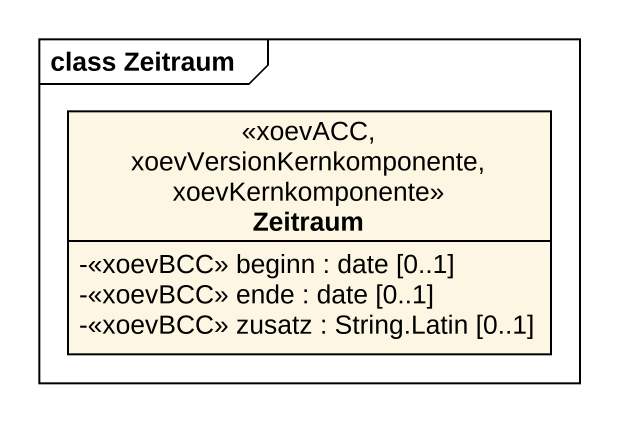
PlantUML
@startuml
mainframe class Zeitraum
hide circle
hide empty members
skinparam classAttributeIconSize 0
class Zeitraum <<xoevACC, xoevVersionKernkomponente, xoevKernkomponente>> {
  -<<xoevBCC>> beginn : date [0..1]
  -<<xoevBCC>> ende : date [0..1]
  -<<xoevBCC>> zusatz : String.Latin [0..1]
}
@enduml
